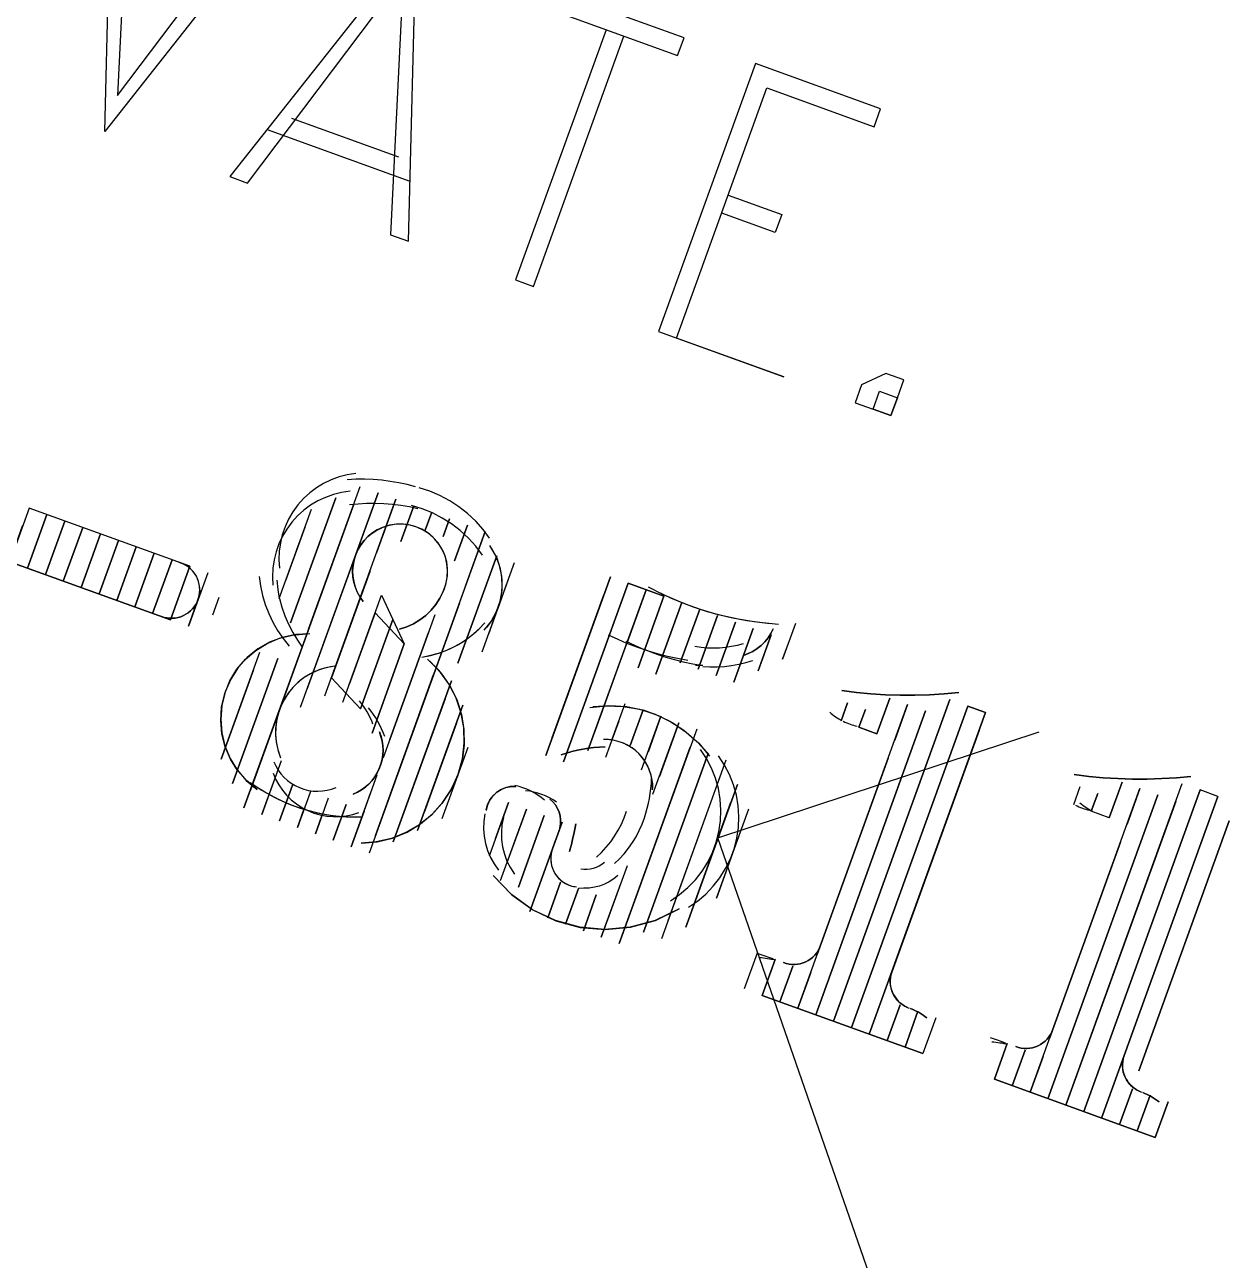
# Model space of a CAD drawing. Header units: feet. Extents: x 2484883 to 2491360, y 414166 to 419420.
# Drawn here: x 2485688.3 to 2485760, y 416020.9 to 416094.5 of the extents above; entities that cross this region are included whole.
import ezdxf

# ---------------------------------------------------------------- set-up
doc = ezdxf.new("R2010")
doc.units = ezdxf.units.FT
doc.layers.add('SITE_BASE', color=8, linetype='Continuous')

msp = doc.modelspace()

# ---------------------------------------------------------------- linework, layer by layer
at = {"layer": 'SITE_BASE'}
for p, q in [((2485704.203, 416088.931), (2485710.586, 416086.623)), ((2485702.755, 416088.252), (2485711.265, 416085.175)), ((2485709.66, 416064.105), (2485710.429, 416066.233)), ((2485698.164, 416062.248), (2485688.591, 416065.709)), ((2485711.109, 416064.784), (2485711.493, 416065.848)), ((2485703.867, 416061.389), (2485705.021, 416064.58)), ((2485704.546, 416059.94), (2485706.469, 416065.259)), ((2485714.595, 416061.118), (2485715.748, 416064.309)), ((2485704.252, 416062.452), (2485704.636, 416063.516)), ((2485715.568, 416057.158), (2485717.491, 416062.477)), ((2485699.228, 416061.863), (2485698.074, 416058.672)), ((2485715.953, 416058.222), (2485717.107, 416061.413)), ((2485726.386, 416060.463), (2485724.258, 416061.233)), ((2485699.522, 416059.351), (2485699.907, 416060.415)), ((2485707.263, 416054.147), (2485709.186, 416059.466)), ((2485714.21, 416060.054), (2485708.826, 416045.163)), ((2485709.685, 416050.866), (2485712.762, 416059.375)), ((2485701.56, 416055.006), (2485700.406, 416051.815)), ((2485714.03, 416052.903), (2485712.107, 416047.585)), ((2485736.482, 416035.163), (2485743.02, 416053.246)), ((2485714.709, 416051.455), (2485713.17, 416047.2)), ((2485730.075, 416050.71), (2485726.229, 416040.073)), ((2485713.94, 416049.327), (2485714.324, 416050.391)), ((2485729.691, 416049.646), (2485726.614, 416041.137)), ((2485751.146, 416049.106), (2485750.761, 416048.042)), ((2485759.36, 416048.541), (2485758.297, 416048.926)), ((2485708.531, 416047.675), (2485707.762, 416045.547)), ((2485728.062, 416041.816), (2485730.37, 416048.198)), ((2485719.938, 416045.956), (2485718.399, 416041.701)), ((2485723.423, 416042.29), (2485722.654, 416040.163)), ((2485731.932, 416039.214), (2485731.163, 416037.086)), ((2485732.227, 416036.701), (2485741.8, 416033.24)), ((2485740.826, 416036.006), (2485740.983, 416035.942)), ((2485754.655, 416031.006), (2485754.811, 416030.942))]:
    msp.add_line(p, q, dxfattribs=at)
for points in [[(2485693.092, 416088.137), (2485693.542, 416106.016), (2485694.605, 416105.631), (2485693.861, 416090.265), (2485703.115, 416102.555), (2485704.179, 416102.17), (2485693.092, 416088.137)], [(2485711.625, 416099.478), (2485700.537, 416085.445), (2485701.601, 416085.06), (2485710.856, 416097.35), (2485710.111, 416081.984), (2485711.175, 416081.599), (2485711.625, 416099.478)], [(2485727.196, 416092.645), (2485727.581, 416093.709), (2485719.071, 416096.786), (2485718.686, 416095.722), (2485727.196, 416092.645)], [(2485722.942, 416094.184), (2485717.557, 416079.291), (2485718.621, 416078.907), (2485724.005, 416093.799)], [(2485731.835, 416092.171), (2485726.066, 416076.215), (2485733.513, 416073.522), (2485727.13, 416075.83), (2485732.515, 416090.722), (2485738.897, 416088.415), (2485739.282, 416089.478), (2485731.835, 416092.171)], [(2485730.207, 416084.34), (2485733.398, 416083.186), (2485733.014, 416082.122), (2485729.822, 416083.276)], [(2485739.6, 416073.727), (2485738.152, 416073.048), (2485737.767, 416071.984), (2485738.831, 416071.6), (2485739.895, 416071.215), (2485740.279, 416072.279), (2485740.664, 416073.343), (2485739.6, 416073.727)], [(2485739.216, 416072.663), (2485740.279, 416072.279), (2485739.895, 416071.215), (2485738.831, 416071.6), (2485739.216, 416072.663)], [(2485708.033, 416067.765), (2485707.532, 416067.689), (2485707.044, 416067.564), (2485706.573, 416067.392), (2485706.123, 416067.175), (2485705.696, 416066.915), (2485705.295, 416066.614), (2485704.925, 416066.273), (2485704.588, 416065.895), (2485704.289, 416065.484), (2485704.035, 416065.05), (2485703.826, 416064.594), (2485703.664, 416064.121), (2485703.548, 416063.635), (2485703.48, 416063.139), (2485703.462, 416062.636), (2485703.494, 416062.129)], [(2485703.503, 416060.335), (2485703.641, 416059.808), (2485703.817, 416059.294), (2485704.031, 416058.793), (2485704.282, 416058.31), (2485704.568, 416057.845), (2485704.841, 416057.428), (2485708.302, 416067.002)], [(2485711.594, 416066.981), (2485711.096, 416067.11), (2485710.595, 416067.217), (2485710.089, 416067.302), (2485709.58, 416067.365), (2485709.07, 416067.406), (2485708.557, 416067.425), (2485708.044, 416067.422), (2485707.531, 416067.397)], [(2485716.009, 416063.911), (2485715.614, 416064.444), (2485715.176, 416064.936), (2485714.698, 416065.385), (2485714.182, 416065.789), (2485713.632, 416066.145), (2485713.052, 416066.452), (2485712.444, 416066.707), (2485711.812, 416066.907)], [(2485707.699, 416066.707), (2485707.196, 416066.635), (2485706.708, 416066.514), (2485706.235, 416066.347), (2485705.783, 416066.135), (2485705.353, 416065.879), (2485704.95, 416065.582), (2485704.576, 416065.245), (2485704.235, 416064.87), (2485703.932, 416064.463), (2485703.674, 416064.03), (2485703.461, 416063.577), (2485703.293, 416063.106), (2485703.173, 416062.621), (2485703.1, 416062.125), (2485703.077, 416061.622), (2485703.104, 416061.116)], [(2485704.162, 416058.877), (2485706.854, 416066.323), (2485704.162, 416058.877)], [(2485704.751, 416053.853), (2485709.366, 416066.617), (2485705.135, 416054.916)], [(2485706.199, 416054.532), (2485710.429, 416066.233), (2485709.276, 416063.041)], [(2485697.011, 416059.057), (2485698.164, 416062.248), (2485697.011, 416059.057), (2485698.164, 416062.248), (2485688.591, 416065.709), (2485687.437, 416062.518), (2485688.206, 416064.646), (2485687.437, 416062.518), (2485697.011, 416059.057), (2485687.437, 416062.518)], [(2485689.654, 416065.325), (2485688.501, 416062.134), (2485689.654, 416065.325), (2485688.501, 416062.134)], [(2485705.225, 416058.492), (2485707.918, 416065.938), (2485704.841, 416057.428), (2485701.764, 416048.918)], [(2485703.345, 416061.418), (2485703.404, 416060.872), (2485703.483, 416060.325), (2485705.406, 416065.643)], [(2485711.738, 416065.671), (2485711.235, 416065.776), (2485710.729, 416065.859), (2485710.22, 416065.921), (2485709.709, 416065.96), (2485709.198, 416065.978), (2485708.685, 416065.973), (2485708.173, 416065.946), (2485707.661, 416065.897)], [(2485710.724, 416063.721), (2485711.493, 416065.848), (2485710.724, 416063.721)], [(2485715.583, 416062.908), (2485715.183, 416063.437), (2485714.74, 416063.924), (2485714.257, 416064.369), (2485713.737, 416064.768), (2485713.184, 416065.119), (2485712.601, 416065.42), (2485711.99, 416065.668), (2485711.356, 416065.862)], [(2485712.173, 416064.399), (2485712.557, 416065.463), (2485712.173, 416064.399), (2485712.557, 416065.463)], [(2485689.564, 416061.749), (2485690.718, 416064.94), (2485689.564, 416061.749), (2485690.718, 416064.94)], [(2485691.782, 416064.555), (2485690.628, 416061.364), (2485691.782, 416064.555)], [(2485713.246, 416060.738), (2485713.043, 416060.337), (2485712.8, 416059.965), (2485712.517, 416059.625), (2485712.2, 416059.319), (2485711.851, 416059.05), (2485711.473, 416058.821), (2485711.069, 416058.635), (2485710.642, 416058.494), (2485711.069, 416058.635), (2485711.473, 416058.821), (2485711.851, 416059.05), (2485712.2, 416059.319), (2485712.517, 416059.625), (2485712.8, 416059.965), (2485713.043, 416060.337), (2485713.246, 416060.738), (2485713.398, 416061.155), (2485713.484, 416061.567), (2485713.507, 416061.984), (2485713.469, 416062.397), (2485713.371, 416062.8), (2485713.214, 416063.186), (2485713, 416063.549), (2485712.729, 416063.881), (2485712.411, 416064.168), (2485712.059, 416064.401), (2485711.682, 416064.577), (2485711.284, 416064.695), (2485710.873, 416064.754), (2485710.456, 416064.752), (2485710.04, 416064.687), (2485709.631, 416064.559), (2485709.316, 416064.41), (2485709.036, 416064.234), (2485708.78, 416064.028), (2485708.551, 416063.794), (2485708.35, 416063.536), (2485708.18, 416063.256), (2485708.043, 416062.955), (2485707.941, 416062.637), (2485707.877, 416062.31), (2485707.852, 416061.981), (2485707.866, 416061.653), (2485707.917, 416061.33), (2485708.005, 416061.015), (2485708.129, 416060.711), (2485708.289, 416060.422), (2485708.483, 416060.151), (2485708.304, 416060.398), (2485708.141, 416060.686), (2485708.014, 416060.988), (2485707.923, 416061.302), (2485707.868, 416061.625), (2485707.852, 416061.953), (2485707.873, 416062.282), (2485707.934, 416062.61), (2485708.033, 416062.929), (2485708.167, 416063.231), (2485708.335, 416063.513), (2485708.533, 416063.773), (2485708.76, 416064.009), (2485709.013, 416064.217), (2485709.291, 416064.396), (2485709.591, 416064.542)], [(2485713.291, 416060.849), (2485713.425, 416061.256), (2485713.495, 416061.671), (2485713.503, 416062.088), (2485713.45, 416062.5), (2485713.337, 416062.899), (2485713.166, 416063.279), (2485712.938, 416063.634), (2485712.655, 416063.956), (2485712.327, 416064.231), (2485711.967, 416064.45), (2485711.583, 416064.612), (2485711.181, 416064.715), (2485710.768, 416064.759), (2485710.352, 416064.741), (2485709.938, 416064.661), (2485709.534, 416064.518)], [(2485713.236, 416064.015), (2485713.621, 416065.079), (2485713.236, 416064.015)], [(2485713.916, 416062.567), (2485714.685, 416064.694), (2485713.916, 416062.567), (2485714.685, 416064.694)], [(2485692.845, 416064.171), (2485691.692, 416060.98), (2485692.845, 416064.171), (2485691.692, 416060.98)], [(2485713.056, 416056.863), (2485715.748, 416064.309), (2485712.672, 416055.8), (2485709.21, 416046.226), (2485712.672, 416055.8)], [(2485693.909, 416063.786), (2485692.755, 416060.595), (2485693.909, 416063.786), (2485692.755, 416060.595)], [(2485693.819, 416060.211), (2485694.973, 416063.402), (2485693.819, 416060.211), (2485694.973, 416063.402)], [(2485715.68, 416058.439), (2485716.101, 416058.967), (2485716.421, 416059.546), (2485716.637, 416060.161), (2485716.749, 416060.8), (2485716.755, 416061.449), (2485716.655, 416062.094), (2485716.446, 416062.722), (2485716.128, 416063.317)], [(2485716.685, 416060.365), (2485716.763, 416061.009), (2485716.735, 416061.658), (2485716.601, 416062.296), (2485716.359, 416062.912), (2485716.01, 416063.49)], [(2485696.037, 416063.017), (2485694.883, 416059.826), (2485696.037, 416063.017), (2485694.883, 416059.826)], [(2485697.101, 416062.632), (2485695.947, 416059.441), (2485697.101, 416062.632)], [(2485698.654, 416060.276), (2485698.59, 416060.12), (2485698.511, 416059.972), (2485698.418, 416059.833), (2485698.312, 416059.704), (2485698.194, 416059.587), (2485698.065, 416059.481), (2485697.925, 416059.388), (2485697.776, 416059.308), (2485697.619, 416059.244), (2485697.459, 416059.196), (2485697.295, 416059.165), (2485697.129, 416059.15), (2485696.962, 416059.15), (2485696.796, 416059.168), (2485696.632, 416059.202), (2485696.47, 416059.252), (2485696.632, 416059.202), (2485696.796, 416059.168), (2485696.962, 416059.15), (2485697.129, 416059.15), (2485697.295, 416059.165), (2485697.459, 416059.196), (2485697.619, 416059.244), (2485697.776, 416059.308), (2485697.925, 416059.388), (2485698.065, 416059.481), (2485698.194, 416059.587), (2485698.312, 416059.704), (2485698.418, 416059.833), (2485698.511, 416059.972), (2485698.59, 416060.12), (2485698.654, 416060.276), (2485698.698, 416060.421), (2485698.732, 416060.585), (2485698.75, 416060.751), (2485698.751, 416060.918), (2485698.735, 416061.084), (2485698.704, 416061.248), (2485698.656, 416061.408), (2485698.592, 416061.565), (2485698.512, 416061.714), (2485698.419, 416061.854), (2485698.314, 416061.983), (2485698.196, 416062.101), (2485698.067, 416062.207), (2485697.928, 416062.299), (2485697.78, 416062.379), (2485697.624, 416062.443)], [(2485698.68, 416060.354), (2485698.721, 416060.518), (2485698.745, 416060.684), (2485698.752, 416060.851), (2485698.743, 416061.017), (2485698.718, 416061.182), (2485698.677, 416061.344), (2485698.62, 416061.501), (2485698.547, 416061.654), (2485698.459, 416061.798), (2485698.358, 416061.932), (2485698.244, 416062.055), (2485698.12, 416062.166), (2485697.985, 416062.264), (2485697.841, 416062.348), (2485697.689, 416062.418), (2485697.529, 416062.474)], [(2485714.504, 416057.543), (2485716.427, 416062.861), (2485714.12, 416056.479), (2485716.427, 416062.861)], [(2485702.294, 416061.645), (2485702.369, 416061.072), (2485702.488, 416060.511), (2485702.651, 416059.961), (2485702.855, 416059.427), (2485703.1, 416058.911), (2485703.385, 416058.414), (2485703.709, 416057.939), (2485704.07, 416057.489)], [(2485708.891, 416061.978), (2485706.584, 416055.596), (2485708.327, 416053.762), (2485710.25, 416059.081), (2485708.327, 416053.762), (2485709.865, 416058.017)], [(2485719.348, 416050.98), (2485723.194, 416061.617), (2485719.348, 416050.98)], [(2485708.327, 416053.762), (2485706.584, 416055.596), (2485708.506, 416060.914)], [(2485720.412, 416050.596), (2485724.258, 416061.233), (2485720.412, 416050.596), (2485724.258, 416061.233), (2485726.386, 416060.463), (2485725.232, 416057.272), (2485724.686, 416057.517), (2485724.143, 416057.774)], [(2485725.454, 416061.019), (2485726.305, 416060.587), (2485727.174, 416060.2), (2485728.062, 416059.858), (2485728.965, 416059.561), (2485729.882, 416059.312), (2485730.81, 416059.109), (2485731.75, 416058.953), (2485732.698, 416058.846)], [(2485698.843, 416060.8), (2485698.074, 416058.672), (2485698.843, 416060.8)], [(2485707.647, 416055.211), (2485709.57, 416060.529), (2485710.929, 416057.633), (2485709.186, 416059.466), (2485707.647, 416055.211)], [(2485716.337, 416059.285), (2485716.722, 416060.349), (2485716.501, 416059.739), (2485716.213, 416059.144), (2485715.82, 416058.595)], [(2485722.809, 416060.554), (2485719.733, 416052.044), (2485722.809, 416060.554)], [(2485721.861, 416051.275), (2485722.63, 416053.402), (2485721.861, 416051.275), (2485725.322, 416060.848), (2485724.168, 416057.657), (2485725.322, 416060.848)], [(2485724.847, 416056.208), (2485726.386, 416060.463), (2485724.847, 416056.208)], [(2485725.911, 416060.78), (2485726.773, 416060.372), (2485727.653, 416060.009), (2485728.549, 416059.691), (2485729.46, 416059.42), (2485730.384, 416059.196), (2485731.318, 416059.019), (2485732.261, 416058.889), (2485733.212, 416058.808)], [(2485725.911, 416055.824), (2485727.449, 416060.079), (2485725.911, 416055.824), (2485727.449, 416060.079)], [(2485727.359, 416056.503), (2485728.513, 416059.694), (2485727.359, 416056.503)], [(2485711.98, 416056.843), (2485712.483, 416056.939), (2485712.975, 416057.076), (2485713.452, 416057.251), (2485713.912, 416057.465), (2485714.353, 416057.716), (2485714.773, 416058.002), (2485715.17, 416058.323), (2485715.541, 416058.676)], [(2485712.067, 416056.856), (2485712.593, 416056.966), (2485713.104, 416057.119), (2485713.599, 416057.315), (2485714.074, 416057.552), (2485714.527, 416057.828), (2485714.956, 416058.143), (2485715.358, 416058.494), (2485715.73, 416058.881)], [(2485728.423, 416056.119), (2485729.577, 416059.31), (2485728.423, 416056.119), (2485729.577, 416059.31)], [(2485729.487, 416055.734), (2485730.64, 416058.925), (2485729.487, 416055.734), (2485730.64, 416058.925)], [(2485734.216, 416058.835), (2485733.447, 416056.708), (2485733.831, 416057.771)], [(2485705.295, 416058.214), (2485704.461, 416058.18), (2485703.66, 416058.014), (2485702.904, 416057.725), (2485702.208, 416057.324), (2485701.583, 416056.817), (2485701.043, 416056.216), (2485700.601, 416055.527), (2485700.269, 416054.761), (2485700.067, 416053.951), (2485700, 416053.136), (2485700.063, 416052.33), (2485700.252, 416051.548), (2485700.561, 416050.806), (2485700.986, 416050.118), (2485701.521, 416049.499), (2485702.162, 416048.965), (2485701.531, 416049.489), (2485701.002, 416050.096), (2485700.579, 416050.77), (2485700.268, 416051.499), (2485700.074, 416052.266), (2485700, 416053.059), (2485700.053, 416053.862), (2485700.237, 416054.663), (2485700.546, 416055.423), (2485700.965, 416056.11), (2485701.481, 416056.717), (2485702.081, 416057.233), (2485702.754, 416057.651), (2485703.488, 416057.96), (2485704.27, 416058.152), (2485705.088, 416058.218)], [(2485710.07, 416051.929), (2485712.377, 416058.312), (2485710.07, 416051.929)], [(2485723.784, 416056.593), (2485722.63, 416053.402), (2485724.168, 416057.657), (2485723.65, 416057.883), (2485723.085, 416058.141)], [(2485730.55, 416055.349), (2485731.704, 416058.54), (2485730.55, 416055.349), (2485731.704, 416058.54)], [(2485731.111, 416056.94), (2485731.402, 416057.045), (2485731.678, 416057.18), (2485731.936, 416057.342), (2485732.175, 416057.532), (2485732.392, 416057.746), (2485732.585, 416057.982), (2485732.752, 416058.24), (2485732.892, 416058.516), (2485732.752, 416058.24), (2485732.585, 416057.982), (2485732.392, 416057.746), (2485732.175, 416057.532), (2485731.936, 416057.342), (2485731.678, 416057.18), (2485731.402, 416057.045), (2485731.111, 416056.94)], [(2485731.998, 416056.029), (2485732.768, 416058.156), (2485731.998, 416056.029)], [(2485702.918, 416052.11), (2485701.379, 416047.855), (2485704.841, 416057.428), (2485703.687, 416054.237)], [(2485709.006, 416052.314), (2485710.929, 416057.633), (2485709.006, 416052.314)], [(2485724.223, 416057.645), (2485724.803, 416057.428), (2485725.391, 416057.231), (2485725.985, 416057.055), (2485726.586, 416056.9), (2485727.191, 416056.767), (2485727.802, 416056.655)], [(2485725.238, 416057.281), (2485725.798, 416057.068), (2485726.366, 416056.876), (2485726.941, 416056.707), (2485727.523, 416056.561), (2485728.11, 416056.438), (2485728.703, 416056.337), (2485728.262, 416056.335)], [(2485728.231, 416057.486), (2485728.594, 416057.432), (2485728.958, 416057.399), (2485729.323, 416057.388), (2485729.688, 416057.399), (2485730.051, 416057.431), (2485730.413, 416057.484), (2485730.771, 416057.558), (2485731.125, 416057.654)], [(2485701.944, 416056.07), (2485700.021, 416050.752), (2485702.329, 416057.134)], [(2485703.393, 416056.749), (2485700.7, 416049.303), (2485703.393, 416056.749), (2485700.7, 416049.303)], [(2485712.451, 416056.592), (2485713.106, 416055.903), (2485713.64, 416055.135), (2485714.05, 416054.305), (2485714.331, 416053.428), (2485714.479, 416052.519), (2485714.491, 416051.594), (2485714.364, 416050.667), (2485714.093, 416049.755), (2485713.687, 416048.894), (2485713.164, 416048.119), (2485712.538, 416047.437), (2485711.822, 416046.859), (2485711.028, 416046.392), (2485710.169, 416046.046), (2485709.26, 416045.83), (2485708.356, 416045.754), (2485709.312, 416045.839), (2485710.228, 416046.065), (2485711.091, 416046.423), (2485711.886, 416046.904), (2485712.601, 416047.497), (2485713.222, 416048.193), (2485713.737, 416048.984), (2485714.132, 416049.859), (2485714.388, 416050.785), (2485714.498, 416051.722), (2485714.466, 416052.655), (2485714.295, 416053.568), (2485713.991, 416054.446), (2485713.557, 416055.272), (2485712.998, 416056.032), (2485712.317, 416056.709)], [(2485728.692, 416056.285), (2485729.124, 416056.26), (2485729.556, 416056.261), (2485729.986, 416056.287), (2485730.414, 416056.338), (2485730.839, 416056.415), (2485731.259, 416056.516), (2485731.674, 416056.642)], [(2485706.801, 416056.296), (2485706.347, 416056.221), (2485705.908, 416056.095), (2485705.49, 416055.921), (2485705.095, 416055.701), (2485704.728, 416055.437), (2485704.393, 416055.132), (2485704.092, 416054.789), (2485703.831, 416054.409), (2485703.616, 416054.002), (2485703.451, 416053.577), (2485703.337, 416053.138), (2485703.273, 416052.691), (2485703.261, 416052.239), (2485703.301, 416051.788), (2485703.392, 416051.341), (2485703.537, 416050.903)], [(2485706.625, 416056.273), (2485706.181, 416056.18), (2485705.754, 416056.037), (2485705.348, 416055.849), (2485704.968, 416055.616), (2485704.616, 416055.343), (2485704.296, 416055.03), (2485704.012, 416054.681), (2485703.767, 416054.299), (2485703.568, 416053.891), (2485703.417, 416053.467), (2485703.317, 416053.031), (2485703.266, 416052.588), (2485703.265, 416052.143), (2485703.315, 416051.698), (2485703.415, 416051.26), (2485703.566, 416050.831)], [(2485713.351, 416054.352), (2485710.274, 416045.842), (2485713.735, 416055.415), (2485710.274, 416045.842)], [(2485743.405, 416054.31), (2485736.482, 416035.163), (2485743.405, 416054.31)], [(2485736.976, 416054.847), (2485737.842, 416054.738), (2485738.71, 416054.655), (2485739.58, 416054.601), (2485740.45, 416054.573), (2485741.322, 416054.573), (2485742.193, 416054.6), (2485743.063, 416054.655), (2485743.931, 416054.737), (2485743.063, 416054.655), (2485742.193, 416054.6), (2485741.322, 416054.573), (2485740.45, 416054.573), (2485739.58, 416054.601), (2485738.71, 416054.655), (2485737.842, 416054.738), (2485736.976, 416054.847)], [(2485737.996, 416052.657), (2485739.06, 416052.273), (2485739.829, 416054.4), (2485739.06, 416052.273), (2485737.996, 416052.657), (2485738.381, 416053.721), (2485737.996, 416052.657), (2485738.381, 416053.721)], [(2485709.063, 416052.851), (2485708.987, 416053.036), (2485708.903, 416053.218), (2485708.812, 416053.396), (2485708.715, 416053.57), (2485708.611, 416053.741), (2485708.5, 416053.907), (2485708.382, 416054.069), (2485708.259, 416054.226)], [(2485709.763, 416052.118), (2485709.673, 416052.345), (2485709.574, 416052.569), (2485709.466, 416052.788), (2485709.35, 416053.003), (2485709.225, 416053.213), (2485709.093, 416053.418), (2485708.952, 416053.618), (2485708.803, 416053.812)], [(2485714.414, 416053.967), (2485711.722, 416046.521), (2485714.414, 416053.967)], [(2485721.974, 416053.844), (2485722.973, 416053.94), (2485723.962, 416053.9), (2485724.928, 416053.73), (2485725.86, 416053.434), (2485726.744, 416053.018), (2485727.568, 416052.485), (2485728.32, 416051.842), (2485729.012, 416051.095), (2485725.166, 416040.457), (2485729.012, 416051.095), (2485725.166, 416040.457)], [(2485725.11, 416053.683), (2485724.148, 416053.878), (2485723.161, 416053.943), (2485722.16, 416053.872)], [(2485722.924, 416050.89), (2485723.693, 416053.017), (2485723.309, 416051.954), (2485724.078, 416054.081)], [(2485724.373, 416051.569), (2485725.142, 416053.697), (2485724.373, 416051.569), (2485725.142, 416053.697), (2485726.034, 416053.363), (2485726.907, 416052.924), (2485727.717, 416052.371), (2485728.452, 416051.708), (2485729.099, 416050.942)], [(2485734.355, 416035.932), (2485735.124, 416038.06), (2485734.355, 416035.932), (2485740.893, 416054.015)], [(2485741.957, 416053.631), (2485735.418, 416035.548), (2485741.957, 416053.631), (2485735.418, 416035.548)], [(2485736.254, 416053.55), (2485736.338, 416053.48), (2485736.424, 416053.414), (2485736.512, 416053.349), (2485736.602, 416053.287), (2485736.693, 416053.228), (2485736.786, 416053.171), (2485736.88, 416053.116), (2485736.976, 416053.064)], [(2485737.317, 416054.106), (2485736.932, 416053.042), (2485737.317, 416054.106)], [(2485737.546, 416034.778), (2485744.469, 416053.925), (2485737.546, 416034.778), (2485744.469, 416053.925), (2485745.532, 416053.541), (2485744.469, 416053.925)], [(2485738.609, 416034.394), (2485745.532, 416053.541), (2485738.609, 416034.394)], [(2485740.124, 416051.888), (2485740.893, 416054.015), (2485740.124, 416051.888)], [(2485725.052, 416050.121), (2485726.205, 416053.312), (2485725.436, 416051.185)], [(2485725.731, 416048.673), (2485727.269, 416052.927), (2485726.115, 416049.736), (2485727.269, 416052.927)], [(2485737.063, 416053.02), (2485737.162, 416052.973), (2485737.262, 416052.929), (2485737.363, 416052.888), (2485737.465, 416052.85), (2485737.568, 416052.814), (2485737.672, 416052.781), (2485737.776, 416052.751), (2485737.882, 416052.724)], [(2485707.891, 416048.673), (2485708.147, 416048.791), (2485708.388, 416048.933), (2485708.612, 416049.097), (2485708.819, 416049.282), (2485709.007, 416049.487), (2485709.175, 416049.709), (2485709.32, 416049.948), (2485709.441, 416050.202), (2485709.537, 416050.467), (2485709.606, 416050.738), (2485709.647, 416051.014), (2485709.661, 416051.291), (2485709.648, 416051.568), (2485709.608, 416051.844), (2485709.54, 416052.115), (2485709.445, 416052.38), (2485709.542, 416052.108), (2485709.609, 416051.837), (2485709.649, 416051.561), (2485709.661, 416051.284), (2485709.646, 416051.006), (2485709.604, 416050.731), (2485709.535, 416050.46), (2485709.439, 416050.195), (2485709.316, 416049.942), (2485709.17, 416049.703), (2485709.002, 416049.481), (2485708.814, 416049.277), (2485708.606, 416049.092), (2485708.381, 416048.929), (2485708.14, 416048.787), (2485707.884, 416048.67)], [(2485728.333, 416052.543), (2485723.718, 416039.778), (2485727.948, 416051.479), (2485724.102, 416040.842)], [(2485739.608, 416017.194), (2485729.601, 416046.07), (2485748.723, 416052.387)], [(2485739.763, 416037.585), (2485745.148, 416052.477), (2485739.763, 416037.585)], [(2485722.88, 416051.495), (2485722.547, 416051.481), (2485722.214, 416051.453), (2485721.884, 416051.412), (2485721.555, 416051.359), (2485721.229, 416051.293), (2485720.906, 416051.213), (2485720.585, 416051.122), (2485720.268, 416051.017), (2485720.585, 416051.122), (2485720.906, 416051.213), (2485721.229, 416051.293), (2485721.555, 416051.359), (2485721.884, 416051.412), (2485722.214, 416051.453), (2485722.547, 416051.481), (2485722.88, 416051.495)], [(2485725.22, 416047.267), (2485725.31, 416047.553), (2485725.39, 416047.842), (2485725.46, 416048.134), (2485725.519, 416048.428), (2485725.568, 416048.724), (2485725.607, 416049.021), (2485725.635, 416049.32), (2485725.665, 416049.586), (2485725.602, 416049.867), (2485725.51, 416050.139), (2485725.391, 416050.4), (2485725.247, 416050.649), (2485725.076, 416050.882), (2485724.881, 416051.099), (2485724.665, 416051.295), (2485724.432, 416051.465), (2485724.184, 416051.611), (2485723.923, 416051.73), (2485723.651, 416051.823), (2485723.371, 416051.887), (2485723.084, 416051.923), (2485722.793, 416051.929)], [(2485725.702, 416048.94), (2485725.704, 416049.232), (2485725.676, 416049.52), (2485725.619, 416049.802), (2485725.534, 416050.076), (2485725.422, 416050.34), (2485725.283, 416050.592), (2485725.118, 416050.829), (2485724.929, 416051.051), (2485724.717, 416051.251), (2485724.488, 416051.428), (2485724.244, 416051.579), (2485723.985, 416051.705), (2485723.716, 416051.803), (2485723.437, 416051.874), (2485723.151, 416051.917), (2485722.86, 416051.93)], [(2485726.78, 416042.332), (2485727.319, 416042.698), (2485727.813, 416043.115), (2485728.258, 416043.578), (2485728.653, 416044.084), (2485728.994, 416044.627), (2485729.277, 416045.205), (2485729.5, 416045.811), (2485729.66, 416046.443), (2485729.754, 416047.088), (2485729.779, 416047.734), (2485729.737, 416048.376), (2485729.63, 416049.008), (2485729.459, 416049.626), (2485729.223, 416050.225), (2485728.926, 416050.799), (2485728.568, 416051.343)], [(2485703.597, 416050.662), (2485702.443, 416047.47), (2485703.212, 416049.598)], [(2485703.151, 416050.611), (2485703.271, 416050.356), (2485703.414, 416050.115), (2485703.579, 416049.891), (2485703.765, 416049.685), (2485703.971, 416049.498), (2485704.194, 416049.332), (2485704.433, 416049.188), (2485704.688, 416049.067), (2485704.954, 416048.973), (2485705.225, 416048.905), (2485705.5, 416048.865), (2485705.778, 416048.852), (2485706.055, 416048.867), (2485706.33, 416048.908), (2485706.601, 416048.978), (2485706.866, 416049.074)], [(2485727.843, 416041.947), (2485728.382, 416042.313), (2485728.876, 416042.73), (2485729.322, 416043.194), (2485729.717, 416043.7), (2485730.057, 416044.243), (2485730.341, 416044.82), (2485730.564, 416045.427), (2485730.724, 416046.059), (2485730.817, 416046.703), (2485730.843, 416047.349), (2485730.801, 416047.991), (2485730.694, 416048.623), (2485730.522, 416049.241), (2485730.287, 416049.84), (2485729.99, 416050.414), (2485729.631, 416050.958)], [(2485739.739, 416050.824), (2485735.509, 416039.123), (2485739.739, 416050.824)], [(2485703.115, 416049.937), (2485703.268, 416049.574), (2485703.456, 416049.231), (2485703.675, 416048.908), (2485703.924, 416048.61), (2485704.202, 416048.338), (2485704.505, 416048.093), (2485704.833, 416047.879), (2485705.183, 416047.697), (2485705.549, 416047.551), (2485705.925, 416047.442), (2485706.309, 416047.371), (2485706.696, 416047.339), (2485707.085, 416047.345), (2485707.472, 416047.388), (2485707.855, 416047.471), (2485708.23, 416047.591)], [(2485750.805, 416049.848), (2485751.67, 416049.738), (2485752.538, 416049.656), (2485753.408, 416049.601), (2485754.279, 416049.573), (2485755.15, 416049.573), (2485756.021, 416049.601), (2485756.891, 416049.655), (2485757.76, 416049.737), (2485756.891, 416049.655), (2485756.021, 416049.601), (2485755.15, 416049.573), (2485754.279, 416049.573), (2485753.408, 416049.601), (2485752.538, 416049.656), (2485751.67, 416049.738), (2485750.805, 416049.848)], [(2485701.747, 416049.38), (2485702.447, 416048.91), (2485703.179, 416048.498), (2485703.938, 416048.146), (2485704.722, 416047.854), (2485705.525, 416047.624), (2485706.346, 416047.457), (2485707.179, 416047.355), (2485708.022, 416047.317)], [(2485702.004, 416049.198), (2485702.718, 416048.748), (2485703.462, 416048.359), (2485704.231, 416048.029), (2485705.023, 416047.76), (2485705.833, 416047.554), (2485706.657, 416047.411), (2485707.493, 416047.333), (2485708.337, 416047.32)], [(2485704.276, 416049.213), (2485703.507, 416047.086), (2485704.276, 416049.213), (2485703.507, 416047.086)], [(2485709.3, 416049.802), (2485707.762, 416045.547), (2485708.916, 416048.738)], [(2485715.8, 416047.749), (2485715.886, 416048.058), (2485716.025, 416048.338), (2485716.209, 416048.585), (2485716.434, 416048.793), (2485716.692, 416048.957), (2485716.977, 416049.073), (2485717.284, 416049.136), (2485717.56, 416049.144), (2485717.239, 416049.131), (2485716.935, 416049.06), (2485716.652, 416048.936), (2485716.399, 416048.765), (2485716.18, 416048.551), (2485716.002, 416048.3), (2485715.871, 416048.016), (2485715.793, 416047.705)], [(2485719.276, 416048.329), (2485719.082, 416048.485), (2485718.879, 416048.628), (2485718.668, 416048.757), (2485718.45, 416048.874), (2485718.225, 416048.976), (2485717.993, 416049.064), (2485717.756, 416049.138), (2485717.514, 416049.197)], [(2485723.436, 416044.543), (2485723.737, 416044.829), (2485724.018, 416045.134), (2485724.277, 416045.456), (2485724.514, 416045.794), (2485724.728, 416046.147), (2485724.918, 416046.513), (2485725.083, 416046.893), (2485725.22, 416047.267), (2485725.31, 416047.553), (2485725.39, 416047.842), (2485725.46, 416048.134), (2485725.519, 416048.428), (2485725.568, 416048.724), (2485725.607, 416049.021), (2485725.635, 416049.32), (2485725.652, 416049.619), (2485725.7, 416049.299), (2485725.705, 416049.008)], [(2485730.755, 416049.262), (2485727.678, 416040.752), (2485730.755, 416049.262)], [(2485756.849, 416048.247), (2485750.31, 416030.163), (2485757.233, 416049.31)], [(2485752.888, 416047.273), (2485753.657, 416049.4), (2485752.888, 416047.273), (2485751.825, 416047.657)], [(2485705.34, 416048.829), (2485704.57, 416046.701), (2485704.955, 416047.765), (2485704.57, 416046.701)], [(2485706.404, 416048.444), (2485705.635, 416046.316), (2485706.019, 416047.38), (2485705.635, 416046.316)], [(2485719.992, 416048.21), (2485719.782, 416048.344), (2485719.565, 416048.464), (2485719.341, 416048.569), (2485719.111, 416048.66), (2485718.876, 416048.737), (2485718.636, 416048.799), (2485718.392, 416048.847), (2485718.145, 416048.878)], [(2485720.182, 416046.663), (2485720.223, 416046.904), (2485720.229, 416047.145), (2485720.201, 416047.382), (2485720.14, 416047.611), (2485720.048, 416047.83), (2485719.926, 416048.035), (2485719.775, 416048.222), (2485719.595, 416048.389), (2485719.775, 416048.222), (2485719.926, 416048.035), (2485720.048, 416047.83), (2485720.14, 416047.611), (2485720.201, 416047.382), (2485720.229, 416047.145), (2485720.223, 416046.904), (2485720.182, 416046.663)], [(2485748.183, 416030.932), (2485748.952, 416033.06), (2485748.183, 416030.932), (2485754.721, 416049.016)], [(2485755.785, 416048.631), (2485749.247, 416030.548), (2485755.785, 416048.631), (2485749.247, 416030.548)], [(2485752.438, 416029.394), (2485759.36, 416048.541), (2485752.438, 416029.394), (2485759.36, 416048.541), (2485758.297, 416048.926), (2485751.374, 416029.779), (2485758.297, 416048.926), (2485751.374, 416029.779)], [(2485753.273, 416048.337), (2485752.888, 416047.273), (2485751.825, 416047.657), (2485752.209, 416048.721), (2485751.825, 416047.657), (2485752.209, 416048.721)], [(2485753.952, 416046.888), (2485754.721, 416049.016), (2485753.952, 416046.888)], [(2485707.468, 416048.059), (2485706.698, 416045.932), (2485707.468, 416048.059)], [(2485716.361, 416046.046), (2485717.131, 416048.174), (2485715.977, 416044.983)], [(2485716.656, 416043.534), (2485718.194, 416047.789), (2485717.041, 416044.598)], [(2485722.372, 416044.927), (2485722.674, 416045.214), (2485722.954, 416045.518), (2485723.213, 416045.84), (2485723.45, 416046.178), (2485723.664, 416046.531), (2485723.854, 416046.898), (2485724.02, 416047.277), (2485724.16, 416047.668)], [(2485731.049, 416046.75), (2485729.511, 416042.495), (2485731.434, 416047.813)], [(2485750.892, 416048.02), (2485750.99, 416047.974), (2485751.09, 416047.93), (2485751.191, 416047.888), (2485751.293, 416047.85), (2485751.396, 416047.814), (2485751.5, 416047.781), (2485751.605, 416047.751), (2485751.71, 416047.724)], [(2485751.146, 416048.165), (2485751.23, 416048.096), (2485751.316, 416048.029), (2485751.404, 416047.965), (2485751.494, 416047.903), (2485751.585, 416047.843), (2485751.678, 416047.786), (2485751.772, 416047.732), (2485751.868, 416047.68)], [(2485715.724, 416047.498), (2485715.656, 416047.054), (2485715.639, 416046.609), (2485715.672, 416046.168), (2485715.753, 416045.735), (2485715.882, 416045.314), (2485716.057, 416044.908), (2485716.279, 416044.522), (2485716.544, 416044.16)], [(2485716.831, 416047.296), (2485716.743, 416046.856), (2485716.705, 416046.413), (2485716.716, 416045.971), (2485716.777, 416045.534), (2485716.885, 416045.107), (2485717.041, 416044.694), (2485717.244, 416044.298), (2485717.492, 416043.924)], [(2485719.258, 416047.405), (2485717.72, 416043.15), (2485719.258, 416047.405), (2485717.72, 416043.15)], [(2485720.322, 416047.02), (2485718.399, 416041.701), (2485720.322, 416047.02)], [(2485720.77, 416045.27), (2485720.822, 416045.473), (2485720.872, 416045.676), (2485720.921, 416045.88), (2485720.968, 416046.084), (2485721.013, 416046.288), (2485721.057, 416046.493), (2485721.099, 416046.697), (2485721.14, 416046.903), (2485721.099, 416046.697), (2485721.057, 416046.493), (2485721.013, 416046.288), (2485720.968, 416046.084), (2485720.921, 416045.88), (2485720.872, 416045.676), (2485720.822, 416045.473), (2485720.77, 416045.27)], [(2485754.655, 416032.201), (2485760.04, 416047.093), (2485754.655, 416032.201)], [(2485753.567, 416045.824), (2485749.337, 416034.124), (2485753.567, 416045.824)], [(2485719.686, 416045.221), (2485719.656, 416045.049), (2485719.644, 416044.876), (2485719.65, 416044.703), (2485719.673, 416044.533), (2485719.714, 416044.366), (2485719.771, 416044.203), (2485719.845, 416044.046), (2485719.936, 416043.896), (2485720.041, 416043.757), (2485720.159, 416043.63), (2485720.289, 416043.516), (2485720.429, 416043.416), (2485720.579, 416043.331), (2485720.737, 416043.262), (2485720.902, 416043.208), (2485721.073, 416043.172)], [(2485719.666, 416045.118), (2485719.647, 416044.944), (2485719.646, 416044.771), (2485719.662, 416044.599), (2485719.696, 416044.43), (2485719.747, 416044.266), (2485719.814, 416044.107), (2485719.898, 416043.955), (2485719.997, 416043.811), (2485720.111, 416043.678), (2485720.237, 416043.559), (2485720.374, 416043.453), (2485720.52, 416043.362), (2485720.675, 416043.287), (2485720.837, 416043.227), (2485721.005, 416043.184), (2485721.178, 416043.159)], [(2485721.429, 416044.24), (2485721.62, 416044.218), (2485721.811, 416044.217), (2485721.999, 416044.237), (2485722.183, 416044.277), (2485722.362, 416044.338), (2485722.534, 416044.419), (2485722.696, 416044.519), (2485722.847, 416044.638)], [(2485724.192, 416044.418), (2485722.654, 416040.163), (2485723.808, 416043.354)], [(2485716.243, 416043.818), (2485717.333, 416042.682), (2485718.58, 416041.788), (2485719.947, 416041.141), (2485721.397, 416040.749), (2485722.894, 416040.618), (2485724.401, 416040.755), (2485725.879, 416041.166), (2485727.293, 416041.858), (2485725.854, 416041.156), (2485724.374, 416040.75), (2485722.868, 416040.618), (2485721.371, 416040.754), (2485719.922, 416041.151), (2485718.556, 416041.801), (2485717.312, 416042.7), (2485716.226, 416043.839)], [(2485720.232, 416043.444), (2485719.463, 416041.317), (2485720.232, 416043.444), (2485719.463, 416041.317)], [(2485723.644, 416043.833), (2485723.396, 416043.63), (2485723.13, 416043.457), (2485722.847, 416043.315), (2485722.552, 416043.207), (2485722.246, 416043.132), (2485721.933, 416043.091), (2485721.615, 416043.085), (2485721.296, 416043.06), (2485720.527, 416040.932), (2485721.296, 416043.06), (2485720.527, 416040.932)], [(2485722.359, 416042.675), (2485721.59, 416040.547), (2485722.359, 416042.675)], [(2485733.499, 416038.648), (2485733.662, 416038.594), (2485733.829, 416038.558), (2485733.998, 416038.539), (2485734.167, 416038.537), (2485734.336, 416038.551), (2485734.503, 416038.583), (2485734.667, 416038.631), (2485734.826, 416038.696), (2485734.978, 416038.777), (2485735.119, 416038.872), (2485735.25, 416038.98), (2485735.369, 416039.1), (2485735.476, 416039.232), (2485735.569, 416039.374), (2485735.648, 416039.526), (2485735.711, 416039.685), (2485735.648, 416039.526), (2485735.569, 416039.374), (2485735.476, 416039.232), (2485735.369, 416039.1), (2485735.25, 416038.98), (2485735.119, 416038.872), (2485734.978, 416038.777), (2485734.826, 416038.696), (2485734.667, 416038.631), (2485734.503, 416038.583), (2485734.336, 416038.551), (2485734.167, 416038.537), (2485733.998, 416038.539), (2485733.829, 416038.558), (2485733.662, 416038.594), (2485733.499, 416038.648)], [(2485732.908, 416038.837), (2485732.799, 416038.887), (2485732.689, 416038.934), (2485732.577, 416038.979), (2485732.465, 416039.021), (2485732.351, 416039.061), (2485732.237, 416039.098), (2485732.122, 416039.132), (2485732.006, 416039.163)], [(2485742.57, 416035.368), (2485741.8, 416033.24), (2485732.227, 416036.701), (2485732.997, 416038.829), (2485732.227, 416036.701), (2485732.997, 416038.829), (2485732.91, 416038.817), (2485732.793, 416038.842), (2485732.675, 416038.864), (2485732.556, 416038.883), (2485732.437, 416038.899), (2485732.318, 416038.913), (2485732.198, 416038.924), (2485732.078, 416038.932)], [(2485734.06, 416038.444), (2485733.291, 416036.317), (2485734.06, 416038.444)], [(2485740.001, 416038.23), (2485739.94, 416038.072), (2485739.895, 416037.911), (2485739.867, 416037.746), (2485739.855, 416037.58), (2485739.859, 416037.413), (2485739.88, 416037.248), (2485739.917, 416037.084), (2485739.97, 416036.924), (2485740.039, 416036.769), (2485740.123, 416036.624), (2485740.22, 416036.488), (2485740.33, 416036.362), (2485740.451, 416036.248), (2485740.584, 416036.146), (2485740.726, 416036.058), (2485740.878, 416035.983), (2485740.678, 416036.085), (2485740.539, 416036.178), (2485740.411, 416036.284), (2485740.293, 416036.402), (2485740.187, 416036.531), (2485740.094, 416036.671), (2485740.015, 416036.82), (2485739.951, 416036.976), (2485739.903, 416037.137), (2485739.871, 416037.301), (2485739.856, 416037.467), (2485739.857, 416037.634), (2485739.874, 416037.8), (2485739.908, 416037.964), (2485739.959, 416038.125)], [(2485740.442, 416036.137), (2485739.673, 416034.009), (2485740.442, 416036.137), (2485739.673, 416034.009)], [(2485742.035, 416035.365), (2485741.922, 416035.448), (2485741.807, 416035.527), (2485741.689, 416035.602), (2485741.568, 416035.672), (2485741.445, 416035.739), (2485741.319, 416035.801), (2485741.192, 416035.859), (2485741.062, 416035.912), (2485741.192, 416035.859), (2485741.319, 416035.801), (2485741.445, 416035.739), (2485741.568, 416035.672), (2485741.689, 416035.602), (2485741.807, 416035.527), (2485741.922, 416035.448), (2485742.035, 416035.365)], [(2485740.737, 416033.625), (2485741.506, 416035.752), (2485740.737, 416033.625), (2485741.506, 416035.752)], [(2485747.327, 416033.648), (2485747.491, 416033.595), (2485747.657, 416033.559), (2485747.826, 416033.539), (2485747.995, 416033.537), (2485748.164, 416033.551), (2485748.331, 416033.583), (2485748.495, 416033.631), (2485748.654, 416033.696), (2485748.806, 416033.777), (2485748.948, 416033.872), (2485749.078, 416033.98), (2485749.198, 416034.101), (2485749.304, 416034.232), (2485749.397, 416034.374), (2485749.476, 416034.526), (2485749.54, 416034.685), (2485749.476, 416034.526), (2485749.397, 416034.374), (2485749.304, 416034.232), (2485749.198, 416034.101), (2485749.078, 416033.98), (2485748.948, 416033.872), (2485748.806, 416033.777), (2485748.654, 416033.696), (2485748.495, 416033.631), (2485748.331, 416033.583), (2485748.164, 416033.551), (2485747.995, 416033.537), (2485747.826, 416033.539), (2485747.657, 416033.559), (2485747.491, 416033.595), (2485747.327, 416033.648)], [(2485746.737, 416033.837), (2485746.627, 416033.887), (2485746.517, 416033.934), (2485746.406, 416033.979), (2485746.293, 416034.022), (2485746.18, 416034.061), (2485746.065, 416034.098), (2485745.95, 416034.132), (2485745.834, 416034.163)], [(2485745.906, 416033.932), (2485746.026, 416033.924), (2485746.146, 416033.914), (2485746.265, 416033.9), (2485746.384, 416033.883), (2485746.503, 416033.864), (2485746.621, 416033.842), (2485746.739, 416033.817), (2485746.825, 416033.829), (2485746.056, 416031.702), (2485746.825, 416033.829), (2485746.056, 416031.702), (2485755.629, 416028.24), (2485746.056, 416031.702)], [(2485747.889, 416033.445), (2485747.119, 416031.317), (2485747.889, 416033.445), (2485747.119, 416031.317)], [(2485753.829, 416033.23), (2485753.768, 416033.073), (2485753.724, 416032.911), (2485753.695, 416032.746), (2485753.683, 416032.58), (2485753.687, 416032.414), (2485753.708, 416032.248), (2485753.745, 416032.084), (2485753.799, 416031.924), (2485753.868, 416031.769), (2485753.951, 416031.624), (2485754.048, 416031.488), (2485754.158, 416031.363), (2485754.279, 416031.248), (2485754.412, 416031.147), (2485754.554, 416031.058), (2485754.706, 416030.983), (2485754.507, 416031.085), (2485754.368, 416031.178), (2485754.239, 416031.284), (2485754.121, 416031.402), (2485754.015, 416031.531), (2485753.922, 416031.671), (2485753.843, 416031.82), (2485753.779, 416031.977), (2485753.731, 416032.137), (2485753.7, 416032.301), (2485753.684, 416032.467), (2485753.685, 416032.634), (2485753.703, 416032.8), (2485753.736, 416032.964), (2485753.787, 416033.126)], [(2485754.271, 416031.137), (2485753.501, 416029.01), (2485754.271, 416031.137), (2485753.501, 416029.01)], [(2485755.334, 416030.753), (2485754.565, 416028.625), (2485755.334, 416030.753)], [(2485755.863, 416030.365), (2485755.751, 416030.448), (2485755.635, 416030.527), (2485755.517, 416030.602), (2485755.396, 416030.673), (2485755.273, 416030.739), (2485755.148, 416030.801), (2485755.02, 416030.859), (2485754.89, 416030.912), (2485755.02, 416030.859), (2485755.148, 416030.801), (2485755.273, 416030.739), (2485755.396, 416030.673), (2485755.517, 416030.602), (2485755.635, 416030.527), (2485755.751, 416030.448), (2485755.863, 416030.365)], [(2485756.398, 416030.368), (2485755.629, 416028.24), (2485756.398, 416030.368)]]:
    msp.add_lwpolyline(points, dxfattribs=at)

doc.saveas('drawing.dxf')
